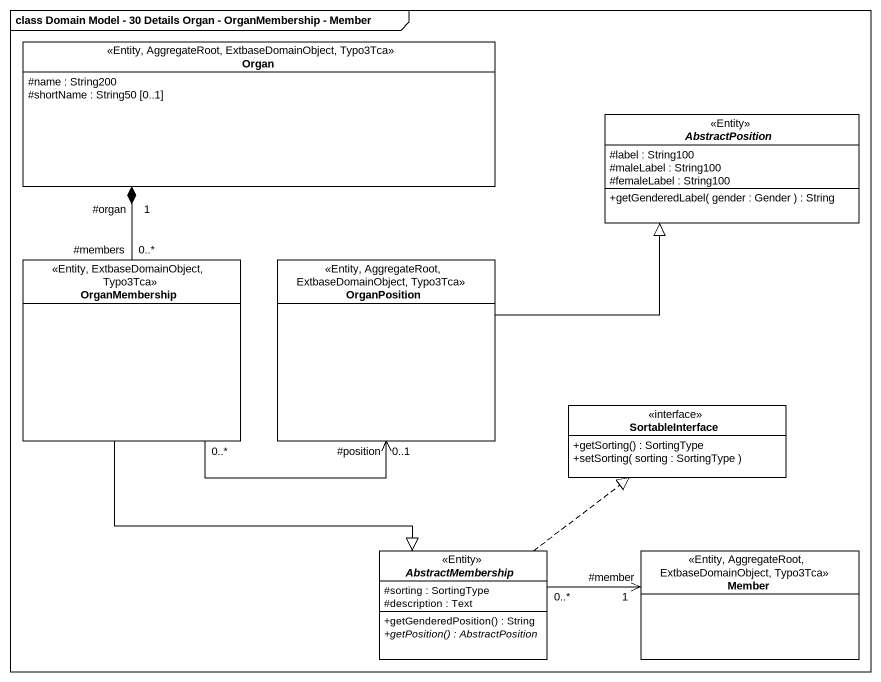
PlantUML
@startuml
mainframe class Domain Model - 30 Details Organ - OrganMembership - Member
hide circle
hide empty members
skinparam classAttributeIconSize 0
class Organ <<Entity, AggregateRoot, ExtbaseDomainObject, Typo3Tca>> {
  #name : String200
  #shortName : String50 [0..1]
}
abstract class AbstractPosition <<Entity>> {
  #label : String100
  #maleLabel : String100
  #femaleLabel : String100
  +getGenderedLabel( gender : Gender ) : String
}
class OrganMembership <<Entity, ExtbaseDomainObject, Typo3Tca>>
class OrganPosition <<Entity, AggregateRoot, ExtbaseDomainObject, Typo3Tca>>
interface SortableInterface {
  +getSorting() : SortingType
  +setSorting( sorting : SortingType )
}
abstract class AbstractMembership <<Entity>> {
  #sorting : SortingType
  #description : Text
  +getGenderedPosition() : String
  {abstract} +getPosition() : AbstractPosition
}
class Member <<Entity, AggregateRoot, ExtbaseDomainObject, Typo3Tca>>
Organ "1\n#organ" *-- "0..*\n#members" OrganMembership
OrganMembership "0..*" -right-> "0..1\n#position" OrganPosition
OrganMembership --|> AbstractMembership
OrganPosition -right-|> AbstractPosition
AbstractMembership .up.|> SortableInterface
AbstractMembership "0..*" -right-> "1\n#member" Member
@enduml
